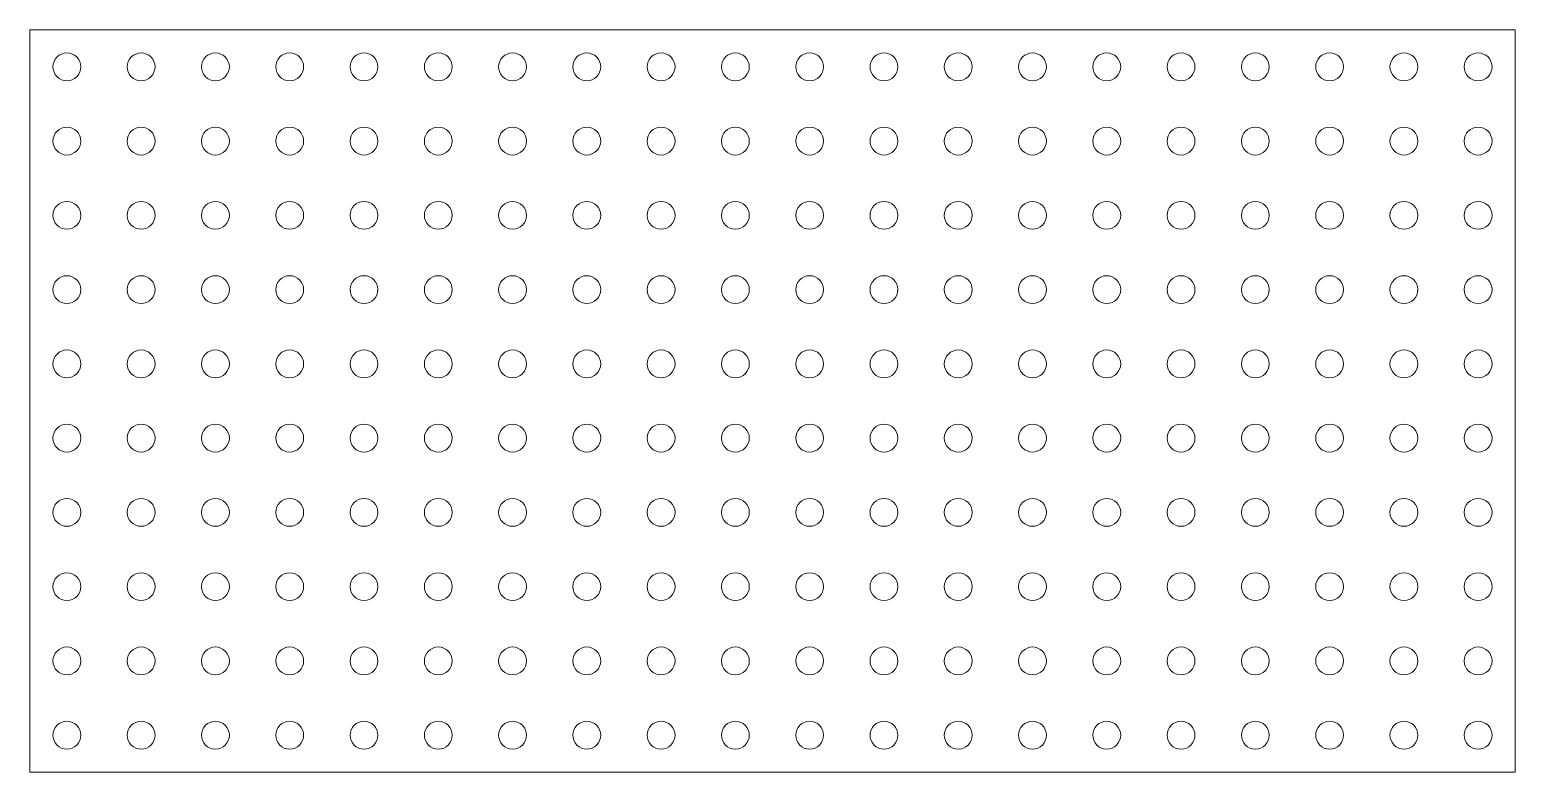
# Model space of a CAD drawing. Header units: inches. Extents: x 274 to 111780, y 464 to 1579898.
# Drawn here: x 109588.4 to 109892.4, y 1579746.4 to 1579898.4 of the extents above; entities that cross this region are included whole.
import ezdxf

# ---------------------------------------------------------------- set-up
doc = ezdxf.new("R2010")
doc.units = ezdxf.units.IN
doc.header["$MEASUREMENT"] = 0
doc.layers.add('tbi', color=7, linetype='Continuous', lineweight=20)

# ---------------------------------------------------------------- blocks, each defined once
blk = doc.blocks.new('board led')
at = {"layer": 'tbi', "linetype": 'Continuous'}
blk.add_lwpolyline([(0, 160), (320, 160), (320, 0), (0, 0)], close=True, dxfattribs=at)
at = {"layer": 'tbi', "color": 1, "linetype": 'Continuous'}
for centre in [(8, 152), (24, 152), (40, 152), (56, 152), (72, 152), (88, 152), (104, 152), (120, 152), (136, 152), (152, 152), (168, 152), (184, 152), (200, 152), (216, 152), (232, 152), (248, 152), (264, 152), (280, 152), (296, 152), (312, 152), (8, 136), (24, 136), (40, 136), (56, 136), (72, 136), (88, 136), (104, 136), (120, 136), (136, 136), (152, 136), (168, 136), (184, 136), (200, 136), (216, 136), (232, 136), (248, 136), (264, 136), (280, 136), (296, 136), (312, 136), (8, 120), (24, 120), (40, 120), (56, 120), (72, 120), (88, 120), (104, 120), (120, 120), (136, 120), (152, 120), (168, 120), (184, 120), (200, 120), (216, 120), (232, 120), (248, 120), (264, 120), (280, 120), (296, 120), (312, 120), (8, 104), (24, 104), (40, 104), (56, 104), (72, 104), (88, 104), (104, 104), (120, 104), (136, 104), (152, 104), (168, 104), (184, 104), (200, 104), (216, 104), (232, 104), (248, 104), (264, 104), (280, 104), (296, 104), (312, 104), (8, 88), (24, 88), (40, 88), (56, 88), (72, 88), (88, 88), (104, 88), (120, 88), (136, 88), (152, 88), (168, 88), (184, 88), (200, 88), (216, 88), (232, 88), (248, 88), (264, 88), (280, 88), (296, 88), (312, 88), (8, 72), (24, 72), (40, 72), (56, 72), (72, 72), (88, 72), (104, 72), (120, 72), (136, 72), (152, 72), (168, 72), (184, 72), (200, 72), (216, 72), (232, 72), (248, 72), (264, 72), (280, 72), (296, 72), (312, 72), (8, 56), (24, 56), (40, 56), (56, 56), (72, 56), (88, 56), (104, 56), (120, 56), (136, 56), (152, 56), (168, 56), (184, 56), (200, 56), (216, 56), (232, 56), (248, 56), (264, 56), (280, 56), (296, 56), (312, 56), (8, 40), (24, 40), (40, 40), (56, 40), (72, 40), (88, 40), (104, 40), (120, 40), (136, 40), (152, 40), (168, 40), (184, 40), (200, 40), (216, 40), (232, 40), (248, 40), (264, 40), (280, 40), (296, 40), (312, 40), (8, 24), (24, 24), (40, 24), (56, 24), (72, 24), (88, 24), (104, 24), (120, 24), (136, 24), (152, 24), (168, 24), (184, 24), (200, 24), (216, 24), (232, 24), (248, 24), (264, 24), (280, 24), (296, 24), (312, 24), (8, 8), (24, 8), (40, 8), (56, 8), (72, 8), (88, 8), (104, 8), (120, 8), (136, 8), (152, 8), (168, 8), (184, 8), (200, 8), (216, 8), (232, 8), (248, 8), (264, 8), (280, 8), (296, 8), (312, 8)]:
    blk.add_circle(centre, 3, dxfattribs=at)

msp = doc.modelspace()

# ---------------------------------------------------------------- block references
at = {"layer": 'tbi', "color": 1, "linetype": 'Continuous', "xscale": -0.9499999999970896, "yscale": 0.9499999999534339, "zscale": 0.95}
msp.add_blockref('board led', (109892.41, 1579746.37), dxfattribs=at)

doc.saveas('drawing.dxf')
